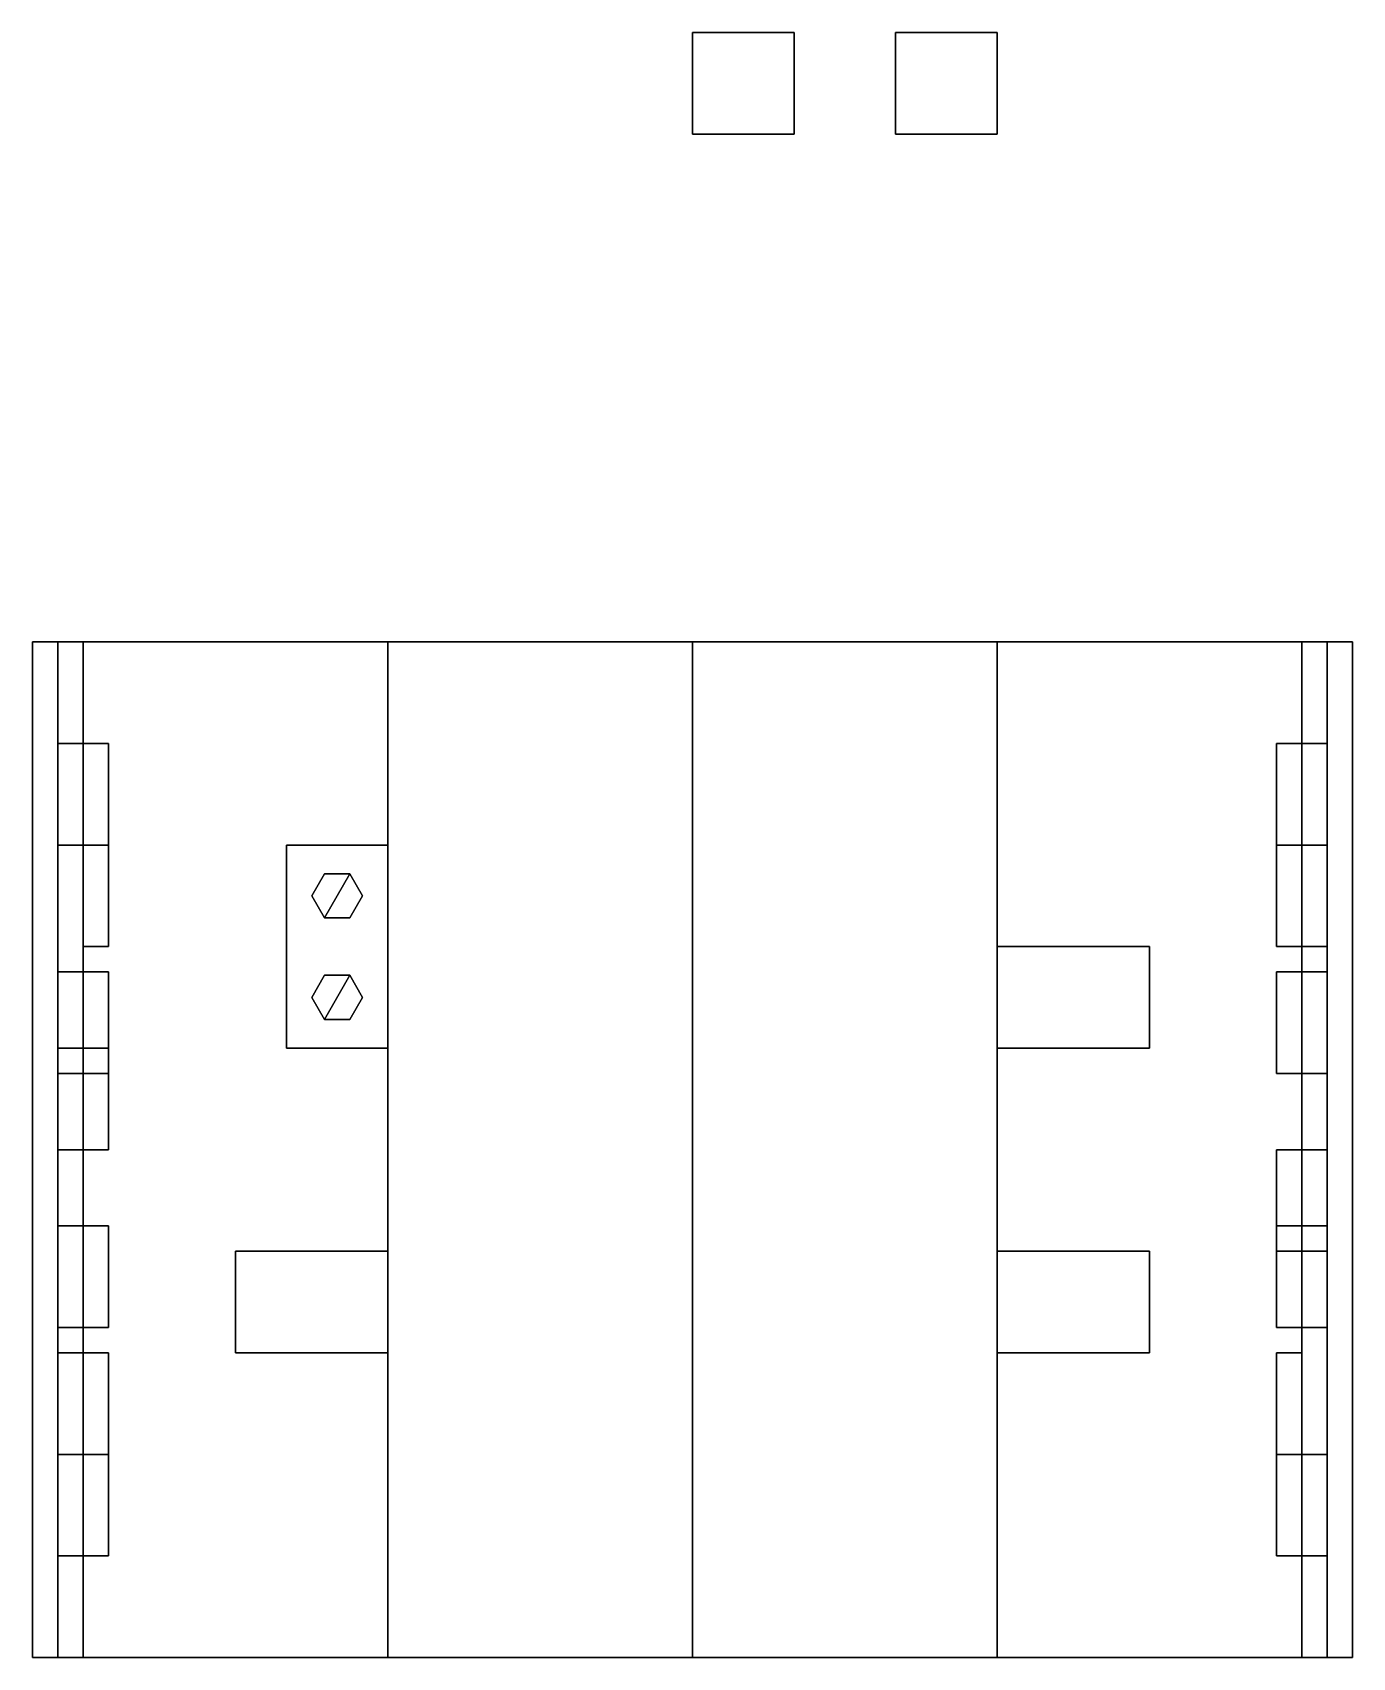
# Model space of a CAD drawing. Header units: millimetres. Extents: x -6.5 to 6.5, y -5 to 11.
import ezdxf

# ---------------------------------------------------------------- set-up
doc = ezdxf.new("R2010")
doc.units = ezdxf.units.MM

msp = doc.modelspace()

# ---------------------------------------------------------------- linework, layer by layer
for points in [[(1, 11, 1), (1, 11), (0, 11), (0, 11, 1)], [(1, 11), (1, 10), (0, 10), (0, 11)], [(0, 11), (0, 10), (0, 10, 1), (0, 11, 1)], [(0, 11, 1), (0, 10, 1), (1, 10, 1), (1, 11, 1)], [(1, 10, 1), (1, 10), (1, 11), (1, 11, 1)], [(3, 11), (3, 10), (2, 10), (2, 11)], [(2, 11), (2, 10), (3, 10), (3, 11)], [(0, 10, 1), (0, 10), (1, 10), (1, 10, 1)], [(3, 5, 8), (6.5, 5, 6.25), (-6.5, 5, 6.25), (-3, 5, 8)], [(-6.5, 5, 6.25), (-6.5, -5, 6.25), (-3, -5, 8), (-3, 5, 8)], [(6.5, 5, 6.25), (6.25, 5, 6), (-6.25, 5, 6), (-6.5, 5, 6.25)], [(-6.25, 5, 6), (-6.25, -5, 6), (-6.5, -5, 6.25), (-6.5, 5, 6.25)], [(-6, 5, 6), (-6, -5, 6), (-6.25, -5, 6), (-6.25, 5, 6)], [(-6.25, -5, 3), (-6.25, -5, 3.25), (-6.25, 5, 3.25), (-6.25, 5, 3)], [(-6.25, 5, 3.25), (-6.25, -5, 3.25), (-6, -5, 3.25), (-6, 5, 3.25)], [(-6, 5, 3), (-6, -5, 3), (-6.25, -5, 3), (-6.25, 5, 3)], [(-6.25, 5, 3), (-6.25, 5, 3.25), (-6, 5, 3.25), (-6, 5, 3)], [(-6, 5, 3.25), (-6, 4, 3.5), (-6, 4, 5.25), (-6, 5, 6)], [(6, 5, 6), (6, 5), (-6, 5), (-6, 5, 6)], [(-6, 5), (-6, 3), (-6, 3, 2), (-6, 5, 3)], [(-6, 5, 3.25), (-6, -5, 3.25), (-6, -4, 3.5), (-6, 4, 3.5)], [(-6, 5, 6), (-6, 4, 5.25), (-6, -4, 5.25), (-6, -5, 6)], [(-6, 3, 2), (-6, 2, 2), (-6, 1, 2.5), (-6, 5, 3)], [(-6, 1, 2.5), (-6, -3, 2.5), (-6, -5, 3), (-6, 5, 3)], [(0, 5, 11), (3, 5, 8), (-3, 5, 8), (0, 5, 11)], [(-3, 5, 8), (-3, -5, 8), (0, -5, 11), (0, 5, 11)], [(0, -5, 11), (3, -5, 8), (3, 5, 8), (0, 5, 11)], [(3, -5, 8), (6.5, -5, 6.25), (6.5, 5, 6.25), (3, 5, 8)], [(6.25, 5, 6), (6.25, -5, 6), (6, -5, 6), (6, 5, 6)], [(6.25, 5, 3.25), (6.25, 5, 3), (6, 5, 3), (6, 5, 3.25)], [(6, 5, 3.25), (6, -5, 3.25), (6.25, -5, 3.25), (6.25, 5, 3.25)], [(6.25, 5, 3), (6.25, -5, 3), (6, -5, 3), (6, 5, 3)], [(6, 4, 3.5), (6, 5, 3.25), (6, 5, 6), (6, 4, 5.25)], [(6, -5, 6), (6, -4, 5.25), (6, 4, 5.25), (6, 5, 6)], [(6, -5, 3.25), (6, 5, 3.25), (6, 4, 3.5), (6, -4, 3.5)], [(6, 5), (6, 5, 3), (6, 3, 2.5), (6, 3, 0.75)], [(6, -2), (6, 5), (6, 3, 0.75), (6, -1, 0.75)], [(6, -1, 2.5), (6, 3, 2.5), (6, 5, 3), (6, -5, 3)], [(6.5, -5, 6.25), (6.25, -5, 6), (6.25, 5, 6), (6.5, 5, 6.25)], [(6.25, -5, 3.25), (6.25, -5, 3), (6.25, 5, 3), (6.25, 5, 3.25)], [(-6, 4, 3.75), (-6, 4, 3.5), (-6.25, 4, 3.75)], [(-6.25, 4, 3.75), (-6.25, 3, 3.75), (-5.75, 3, 3.75), (-5.75, 4, 3.75)], [(-6, 4, 3.5), (-6, 3, 3.5), (-6.25, 3, 3.75), (-6.25, 4, 3.75)], [(-6, 3, 5.25), (-6, 4, 5.25), (-5.75, 4, 5.25), (-5.75, 3, 5.25)], [(-6, 4, 5.25), (-6, 4, 3.75), (-5.75, 4, 3.75), (-5.75, 4, 5.25)], [(-5.75, 4, 3.75), (-5.75, 3, 3.75), (-5.75, 3, 5.25), (-5.75, 4, 5.25)], [(6, 4, 3.75), (6, 4, 5.25), (5.75, 4, 5.25), (5.75, 4, 3.75)], [(5.75, 3, 3.75), (5.75, 4, 3.75), (5.75, 4, 5.25), (5.75, 3, 5.25)], [(6.25, 3, 3.75), (6.25, 4, 3.75), (5.75, 4, 3.75), (5.75, 3, 3.75)], [(6, 4, 5.25), (6, 3, 5.25), (5.75, 3, 5.25), (5.75, 4, 5.25)], [(6, 3, 3.5), (6, 4, 3.5), (6.25, 4, 3.75), (6.25, 3, 3.75)], [(6.25, 4, 3.75), (6.25, 4, 3.75), (6, 4, 3.5), (6, 4, 3.75)], [(-6.25, 3, 3.75), (-6.25, 3, 3.75), (-6, 3, 3.5), (-6, 3, 3.75)], [(-6, 3, 3.75), (-6, 3, 5.25), (-5.75, 3, 5.25), (-5.75, 3, 3.75)], [(-6, 3, 3.5), (-6, 1.75, 3.5), (-6, 1.75, 5.25), (-6, 3, 5.25)], [(-6, 3, 2), (-6, 3), (-5.75, 3), (-5.75, 3, 2)], [(-6, 2, 2), (-6, 3, 2), (-5.75, 3, 2), (-5.75, 2, 2)], [(-5.75, 3), (-5.75, 2), (-5.75, 2, 2), (-5.75, 3, 2)], [(-3, 3, 9), (-3, 3, 8), (-4, 3, 7.5), (-4, 3, 9)], [(-4, 3, 7.5), (-4, 1, 7.5), (-4, 1, 9), (-4, 3, 9)], [(-4, 3, 9), (-4, 1, 9), (-3, 1, 9), (-3, 3, 9)], [(-3, 1, 9), (-3, 1, 8), (-3, 3, 8), (-3, 3, 9)], [(6, 3, 5.25), (6, 3, 3.75), (5.75, 3, 3.75), (5.75, 3, 5.25)], [(5.75, 2, 1), (5.75, 3, 1), (5.75, 3, 2.5), (5.75, 2, 2.5)], [(6, 3, 1), (6, 3, 2.5), (5.75, 3, 2.5), (5.75, 3, 1)], [(6.25, 2, 1), (6.25, 3, 1), (5.75, 3, 1), (5.75, 2, 1)], [(6, 3, 2.5), (6, 2, 2.5), (5.75, 2, 2.5), (5.75, 3, 2.5)], [(6, 1.75, 3.5), (6, 3, 3.5), (6, 3, 5.25), (6, 1.75, 5.25)], [(6, 3, 3.75), (6, 3, 3.5), (6.25, 3, 3.75)], [(6.25, 3, 1), (6.25, 3, 1), (6, 3, 0.75), (6, 3, 1)], [(6, 2, 0.75), (6, 3, 0.75), (6.25, 3, 1), (6.25, 2, 1)], [(-3.625, 2.717, 9), (-3.75, 2.5, 9), (-3.75, 2.5, 11), (-3.625, 2.717, 11)], [(-3.625, 2.717, 11), (-3.75, 2.5, 11), (-3.625, 2.283, 11), (-3.375, 2.717, 11)], [(-3.375, 2.717, 9), (-3.625, 2.717, 9), (-3.625, 2.717, 11), (-3.375, 2.717, 11)], [(-3.375, 2.717, 11), (-3.625, 2.283, 11), (-3.375, 2.283, 11), (-3.25, 2.5, 11)], [(-3.25, 2.5, 9), (-3.375, 2.717, 9), (-3.375, 2.717, 11), (-3.25, 2.5, 11)], [(-3.75, 2.5, 9), (-3.625, 2.283, 9), (-3.625, 2.283, 11), (-3.75, 2.5, 11)], [(-3.375, 2.283, 9), (-3.25, 2.5, 9), (-3.25, 2.5, 11), (-3.375, 2.283, 11)], [(-3.625, 2.283, 9), (-3.375, 2.283, 9), (-3.375, 2.283, 11), (-3.625, 2.283, 11)], [(-6, 2), (-6, 2, 2), (-5.75, 2, 2), (-5.75, 2)], [(-6, 2), (-6, 1, 0.75), (-6, 1, 2.5), (-6, 2, 2)], [(-6, 2), (-6, -5), (-6, -3, 0.75), (-6, 1, 0.75)], [(4.5, 2, 7.75), (4.5, 2, 7.25), (3, 2, 8)], [(3, 2, 8), (3, 1, 8), (4.5, 1, 7.75), (4.5, 2, 7.75)], [(4.5, 1, 7.75), (4.5, 1, 7.25), (4.5, 2, 7.25), (4.5, 2, 7.75)], [(6, 2, 2.5), (6, 2, 1), (5.75, 2, 1), (5.75, 2, 2.5)], [(6, 2, 0.75), (6, 2, 2.5), (6, 0, 2.5), (6, 0, 0.75)], [(6, 2, 1), (6, 2, 0.75), (6.25, 2, 1)], [(-6, 1.75, 3.5), (-6, 0.75, 3.5), (-6.25, 0.75, 3.75), (-6.25, 1.75, 3.75)], [(-6, 1.75, 3.75), (-6, 1.75, 3.5), (-6.25, 1.75, 3.75)], [(-6.25, 1.75, 3.75), (-6.25, 0.75, 3.75), (-5.75, 0.75, 3.75), (-5.75, 1.75, 3.75)], [(-6, 1.75, 5.25), (-6, 1.75, 3.75), (-5.75, 1.75, 3.75), (-5.75, 1.75, 5.25)], [(-6, 0.75, 5.25), (-6, 1.75, 5.25), (-5.75, 1.75, 5.25), (-5.75, 0.75, 5.25)], [(-5.75, 1.75, 3.75), (-5.75, 0.75, 3.75), (-5.75, 0.75, 5.25), (-5.75, 1.75, 5.25)], [(-3.625, 1.717, 9), (-3.75, 1.5, 9), (-3.75, 1.5, 11), (-3.625, 1.717, 11)], [(-3.625, 1.717, 11), (-3.75, 1.5, 11), (-3.625, 1.283, 11), (-3.375, 1.717, 11)], [(-3.375, 1.717, 9), (-3.625, 1.717, 9), (-3.625, 1.717, 11), (-3.375, 1.717, 11)], [(-3.375, 1.717, 11), (-3.625, 1.283, 11), (-3.375, 1.283, 11), (-3.25, 1.5, 11)], [(-3.25, 1.5, 9), (-3.375, 1.717, 9), (-3.375, 1.717, 11), (-3.25, 1.5, 11)], [(6, 1.75, 3.75), (6, 1.75, 5.25), (5.75, 1.75, 5.25), (5.75, 1.75, 3.75)], [(5.75, 0.75, 3.75), (5.75, 1.75, 3.75), (5.75, 1.75, 5.25), (5.75, 0.75, 5.25)], [(6.25, 0.75, 3.75), (6.25, 1.75, 3.75), (5.75, 1.75, 3.75), (5.75, 0.75, 3.75)], [(6, 1.75, 5.25), (6, 0.75, 5.25), (5.75, 0.75, 5.25), (5.75, 1.75, 5.25)], [(6, 0.75, 3.5), (6, 1.75, 3.5), (6.25, 1.75, 3.75), (6.25, 0.75, 3.75)], [(6.25, 1.75, 3.75), (6.25, 1.75, 3.75), (6, 1.75, 3.5), (6, 1.75, 3.75)], [(-3.75, 1.5, 9), (-3.625, 1.283, 9), (-3.625, 1.283, 11), (-3.75, 1.5, 11)], [(-3.375, 1.283, 9), (-3.25, 1.5, 9), (-3.25, 1.5, 11), (-3.375, 1.283, 11)], [(-3.625, 1.283, 9), (-3.375, 1.283, 9), (-3.375, 1.283, 11), (-3.625, 1.283, 11)], [(-6, 1, 0.75), (-6, 0, 0.75), (-6.25, 0, 1), (-6.25, 1, 1)], [(-6, 1, 1), (-6, 1, 0.75), (-6.25, 1, 1)], [(-6.25, 1, 1), (-6.25, 0, 1), (-5.75, 0, 1), (-5.75, 1, 1)], [(-6, 1, 2.5), (-6, 1, 1), (-5.75, 1, 1), (-5.75, 1, 2.5)], [(-6, 0, 2.5), (-6, 1, 2.5), (-5.75, 1, 2.5), (-5.75, 0, 2.5)], [(-5.75, 1, 1), (-5.75, 0, 1), (-5.75, 0, 2.5), (-5.75, 1, 2.5)], [(-4, 1, 9), (-4, 1, 7.5), (-3, 1, 8), (-3, 1, 9)], [(3, 1, 8), (3, 1, 8), (4.5, 1, 7.25), (4.5, 1, 7.75)], [(-6.25, 0.75, 3.75), (-6.25, 0.75, 3.75), (-6, 0.75, 3.5), (-6, 0.75, 3.75)], [(-6, 0.75, 3.75), (-6, 0.75, 5.25), (-5.75, 0.75, 5.25), (-5.75, 0.75, 3.75)], [(-6, 0.75, 3.5), (-6, -0.75, 3.5), (-6, -0.75, 5.25), (-6, 0.75, 5.25)], [(6, 0.75, 5.25), (6, 0.75, 3.75), (5.75, 0.75, 3.75), (5.75, 0.75, 5.25)], [(6, -0.75, 3.5), (6, 0.75, 3.5), (6, 0.75, 5.25), (6, -0.75, 5.25)], [(6, 0.75, 3.75), (6, 0.75, 3.5), (6.25, 0.75, 3.75)], [(-6.25, 0, 1), (-6.25, 0, 1), (-6, 0, 0.75), (-6, 0, 1)], [(-6, 0, 1), (-6, 0, 2.5), (-5.75, 0, 2.5), (-5.75, 0, 1)], [(-6, -2, 0.75), (-6, -2, 2.5), (-6, 0, 2.5), (-6, 0, 0.75)], [(6, 0, 1), (6, 0, 2.5), (5.75, 0, 2.5), (5.75, 0, 1)], [(5.75, -1, 1), (5.75, 0, 1), (5.75, 0, 2.5), (5.75, -1, 2.5)], [(6.25, -1, 1), (6.25, 0, 1), (5.75, 0, 1), (5.75, -1, 1)], [(6, 0, 2.5), (6, -1, 2.5), (5.75, -1, 2.5), (5.75, 0, 2.5)], [(6, -1, 0.75), (6, 0, 0.75), (6.25, 0, 1), (6.25, -1, 1)], [(6.25, 0, 1), (6.25, 0, 1), (6, 0, 0.75), (6, 0, 1)], [(-6, -0.75, 3.75), (-6, -0.75, 3.5), (-6.25, -0.75, 3.75)], [(-6, -0.75, 3.5), (-6, -1.75, 3.5), (-6.25, -1.75, 3.75), (-6.25, -0.75, 3.75)], [(-6.25, -0.75, 3.75), (-6.25, -1.75, 3.75), (-5.75, -1.75, 3.75), (-5.75, -0.75, 3.75)], [(-6, -0.75, 5.25), (-6, -0.75, 3.75), (-5.75, -0.75, 3.75), (-5.75, -0.75, 5.25)], [(-6, -1.75, 5.25), (-6, -0.75, 5.25), (-5.75, -0.75, 5.25), (-5.75, -1.75, 5.25)], [(-5.75, -0.75, 3.75), (-5.75, -1.75, 3.75), (-5.75, -1.75, 5.25), (-5.75, -0.75, 5.25)], [(5.75, -1.75, 3.75), (5.75, -0.75, 3.75), (5.75, -0.75, 5.25), (5.75, -1.75, 5.25)], [(6, -0.75, 3.75), (6, -0.75, 5.25), (5.75, -0.75, 5.25), (5.75, -0.75, 3.75)], [(6.25, -1.75, 3.75), (6.25, -0.75, 3.75), (5.75, -0.75, 3.75), (5.75, -1.75, 3.75)], [(6, -0.75, 5.25), (6, -1.75, 5.25), (5.75, -1.75, 5.25), (5.75, -0.75, 5.25)], [(6.25, -0.75, 3.75), (6.25, -0.75, 3.75), (6, -0.75, 3.5), (6, -0.75, 3.75)], [(6, -1.75, 3.5), (6, -0.75, 3.5), (6.25, -0.75, 3.75), (6.25, -1.75, 3.75)], [(-4.5, -1, 7.75), (-4.5, -1, 7.25), (-4.5, -2, 7.25), (-4.5, -2, 7.75)], [(-3, -1, 8), (-3, -1, 8), (-4.5, -1, 7.25), (-4.5, -1, 7.75)], [(-3, -2, 8), (-3, -1, 8), (-4.5, -1, 7.75), (-4.5, -2, 7.75)], [(4.5, -1, 7.75), (4.5, -1, 7.25), (3, -1, 8)], [(3, -1, 8), (3, -2, 8), (4.5, -2, 7.75), (4.5, -1, 7.75)], [(4.5, -2, 7.75), (4.5, -2, 7.25), (4.5, -1, 7.25), (4.5, -1, 7.75)], [(6, -1, 2.5), (6, -1, 1), (5.75, -1, 1), (5.75, -1, 2.5)], [(6, -2), (6, -1, 0.75), (6, -1, 2.5), (6, -2, 2)], [(6, -1, 1), (6, -1, 0.75), (6.25, -1, 1)], [(6, -3, 2), (6, -2, 2), (6, -1, 2.5), (6, -5, 3)], [(-6.25, -1.75, 3.75), (-6.25, -1.75, 3.75), (-6, -1.75, 3.5), (-6, -1.75, 3.75)], [(-6, -1.75, 3.75), (-6, -1.75, 5.25), (-5.75, -1.75, 5.25), (-5.75, -1.75, 3.75)], [(-6, -1.75, 3.5), (-6, -3, 3.5), (-6, -3, 5.25), (-6, -1.75, 5.25)], [(6, -1.75, 5.25), (6, -1.75, 3.75), (5.75, -1.75, 3.75), (5.75, -1.75, 5.25)], [(6, -3, 3.5), (6, -1.75, 3.5), (6, -1.75, 5.25), (6, -3, 5.25)], [(6, -1.75, 3.75), (6, -1.75, 3.5), (6.25, -1.75, 3.75)], [(-6, -2, 0.75), (-6, -3, 0.75), (-6.25, -3, 1), (-6.25, -2, 1)], [(-6, -2, 1), (-6, -2, 0.75), (-6.25, -2, 1)], [(-6.25, -2, 1), (-6.25, -3, 1), (-5.75, -3, 1), (-5.75, -2, 1)], [(-6, -2, 2.5), (-6, -2, 1), (-5.75, -2, 1), (-5.75, -2, 2.5)], [(-6, -3, 2.5), (-6, -2, 2.5), (-5.75, -2, 2.5), (-5.75, -3, 2.5)], [(-5.75, -2, 1), (-5.75, -3, 1), (-5.75, -3, 2.5), (-5.75, -2, 2.5)], [(-4.5, -2, 7.75), (-4.5, -2, 7.25), (-3, -2, 8)], [(3, -2, 8), (3, -2, 8), (4.5, -2, 7.25), (4.5, -2, 7.75)], [(6, -2), (6, -2, 2), (5.75, -2, 2), (5.75, -2)], [(5.75, -3), (5.75, -2), (5.75, -2, 2), (5.75, -3, 2)], [(6, -2, 2), (6, -3, 2), (5.75, -3, 2), (5.75, -2, 2)], [(-6, -3, 3.5), (-6, -4, 3.5), (-6.25, -4, 3.75), (-6.25, -3, 3.75)], [(-6, -3, 3.75), (-6, -3, 3.5), (-6.25, -3, 3.75)], [(-6.25, -3, 3.75), (-6.25, -4, 3.75), (-5.75, -4, 3.75), (-5.75, -3, 3.75)], [(-6.25, -3, 1), (-6.25, -3, 1), (-6, -3, 0.75), (-6, -3, 1)], [(-6, -3, 5.25), (-6, -3, 3.75), (-5.75, -3, 3.75), (-5.75, -3, 5.25)], [(-6, -4, 5.25), (-6, -3, 5.25), (-5.75, -3, 5.25), (-5.75, -4, 5.25)], [(-6, -3, 1), (-6, -3, 2.5), (-5.75, -3, 2.5), (-5.75, -3, 1)], [(-6, -5), (-6, -5, 3), (-6, -3, 2.5), (-6, -3, 0.75)], [(-5.75, -3, 3.75), (-5.75, -4, 3.75), (-5.75, -4, 5.25), (-5.75, -3, 5.25)], [(5.75, -4, 3.75), (5.75, -3, 3.75), (5.75, -3, 5.25), (5.75, -4, 5.25)], [(6, -3, 3.75), (6, -3, 5.25), (5.75, -3, 5.25), (5.75, -3, 3.75)], [(6.25, -4, 3.75), (6.25, -3, 3.75), (5.75, -3, 3.75), (5.75, -4, 3.75)], [(6, -3, 5.25), (6, -4, 5.25), (5.75, -4, 5.25), (5.75, -3, 5.25)], [(6, -3, 2), (6, -3), (5.75, -3), (5.75, -3, 2)], [(6.25, -3, 3.75), (6.25, -3, 3.75), (6, -3, 3.5), (6, -3, 3.75)], [(6, -4, 3.5), (6, -3, 3.5), (6.25, -3, 3.75), (6.25, -4, 3.75)], [(6, -5), (6, -3), (6, -3, 2), (6, -5, 3)], [(-6.25, -4, 3.75), (-6.25, -4, 3.75), (-6, -4, 3.5), (-6, -4, 3.75)], [(-6, -4, 3.75), (-6, -4, 5.25), (-5.75, -4, 5.25), (-5.75, -4, 3.75)], [(-6, -4, 3.5), (-6, -5, 3.25), (-6, -5, 6), (-6, -4, 5.25)], [(6, -4, 5.25), (6, -4, 3.75), (5.75, -4, 3.75), (5.75, -4, 5.25)], [(6, -5, 3.25), (6, -4, 3.5), (6, -4, 5.25), (6, -5, 6)], [(6, -4, 3.75), (6, -4, 3.5), (6.25, -4, 3.75)], [(-3, -5, 8), (-6.5, -5, 6.25), (6.5, -5, 6.25), (3, -5, 8)], [(-6.5, -5, 6.25), (-6.25, -5, 6), (6.25, -5, 6), (6.5, -5, 6.25)], [(-6, -5, 3), (-6, -5, 3.25), (-6.25, -5, 3.25), (-6.25, -5, 3)], [(-6, -5, 6), (-6, -5), (6, -5), (6, -5, 6)], [(0, -5, 11), (-3, -5, 8), (3, -5, 8), (0, -5, 11)], [(6, -5, 3.25), (6, -5, 3), (6.25, -5, 3), (6.25, -5, 3.25)]]:
    msp.add_3dface(points)

doc.saveas('drawing.dxf')
